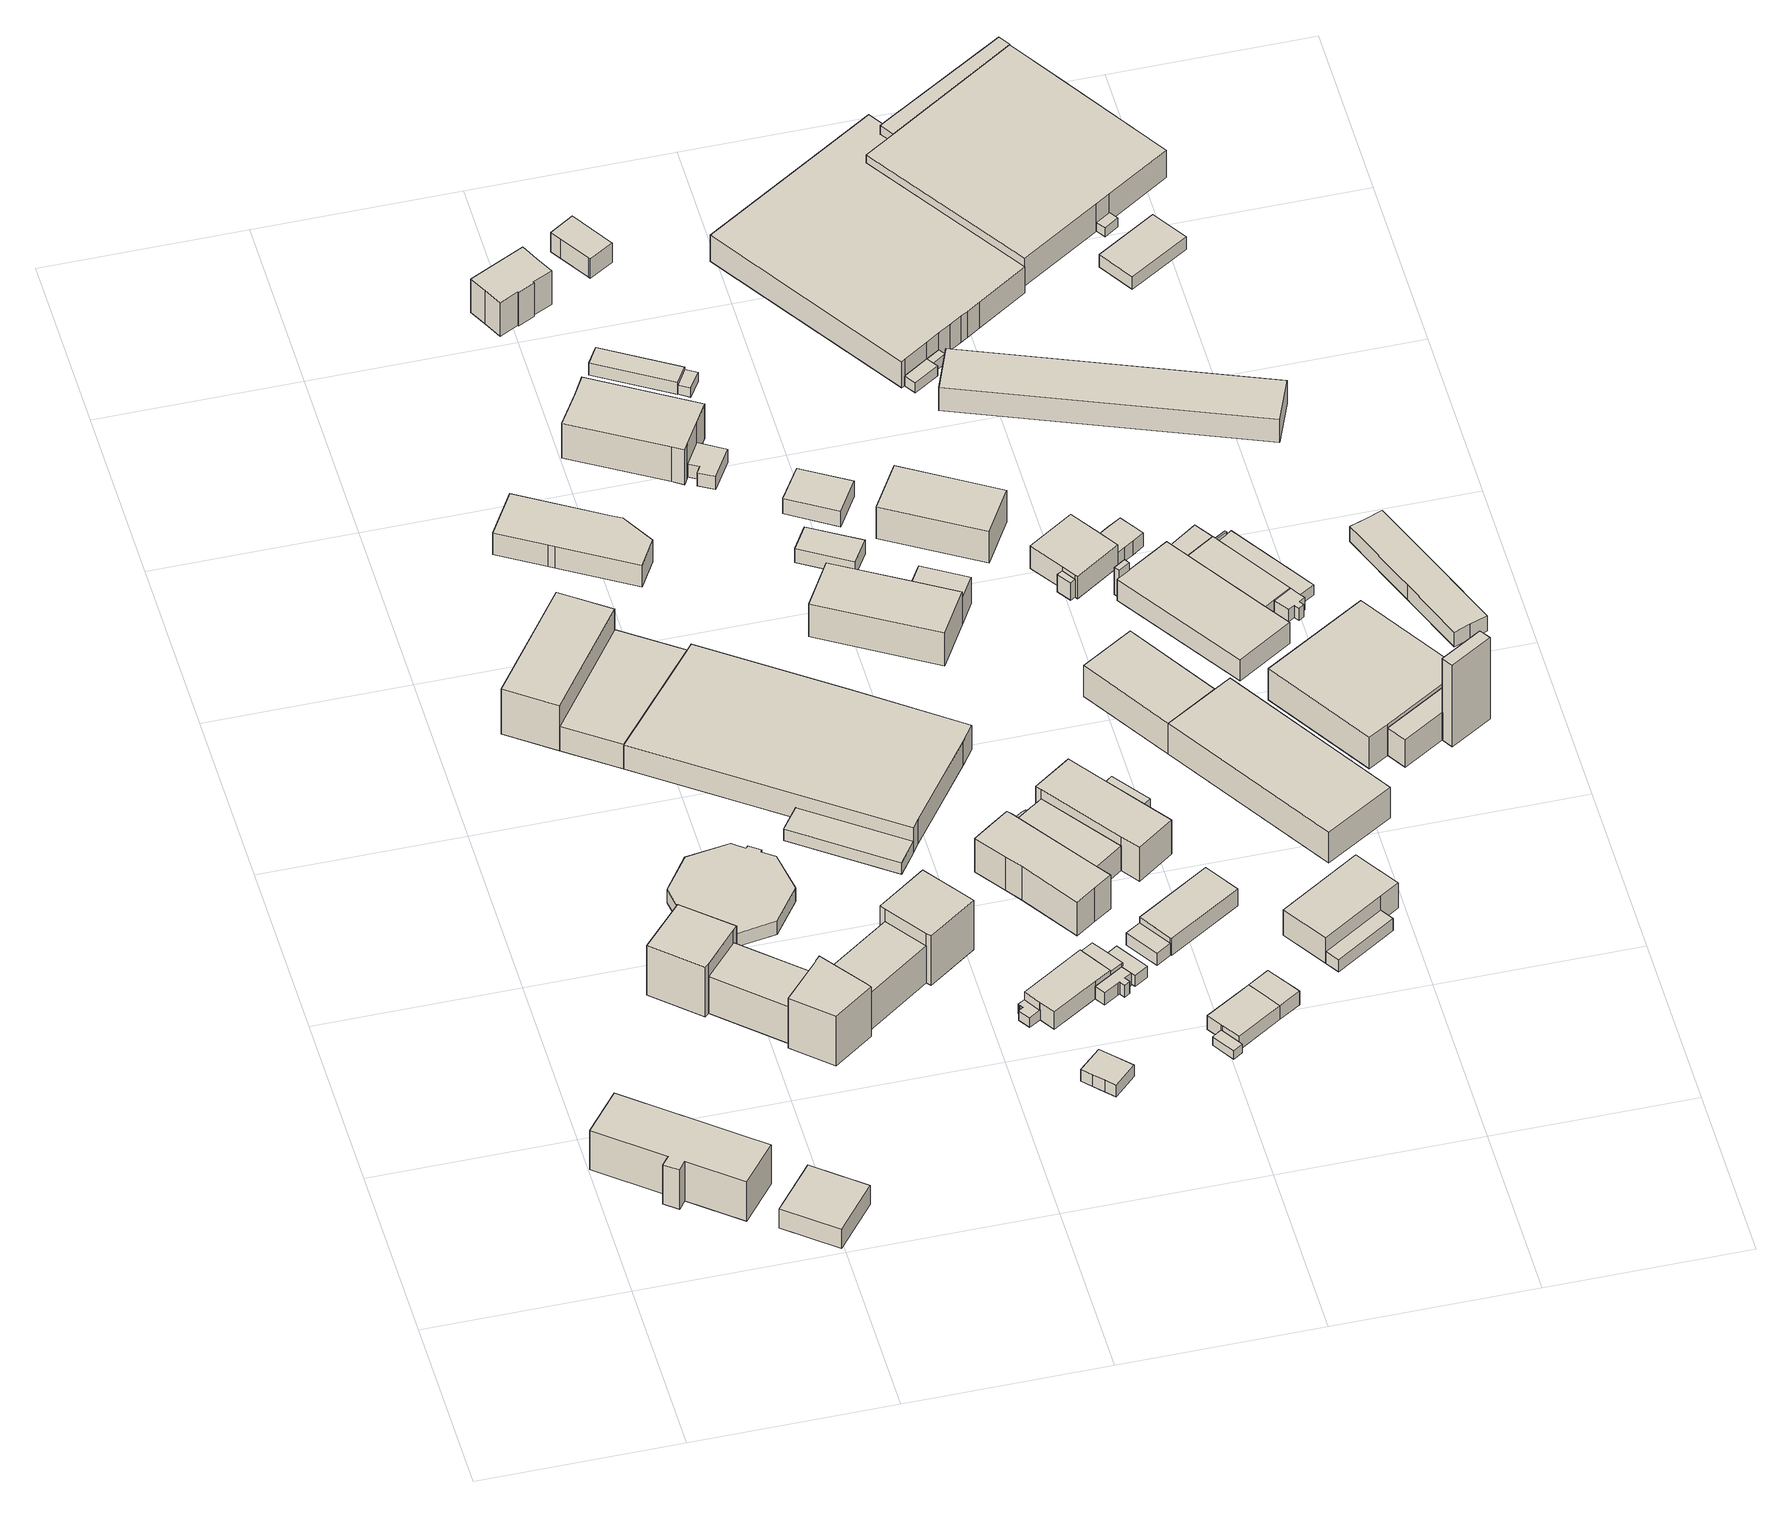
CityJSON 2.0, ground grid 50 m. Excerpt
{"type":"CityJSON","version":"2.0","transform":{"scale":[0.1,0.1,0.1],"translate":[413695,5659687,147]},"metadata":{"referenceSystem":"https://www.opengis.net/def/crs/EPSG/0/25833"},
"CityObjects":{
"building1":{"type":"Building","attributes":{"Dachtyp_tdc":"tdcPolyFlatRoof","Gemeindeschluessel":14612000,"Dachneigung":0,"QualitaetDacherkennung":70,"Geometrietyp2DReferenz":"3000","measuredHeight":12.61,"function":"31001_2000","roofType":"1000"},"geometry":[{"type":"Solid","lod":"1","boundaries":[[[[0,1,2,3,4,5,6,7,8]],[[9,10,11,12,13,14,15,16,17]],[[8,10,9,0]],[[7,11,10,8]],[[6,12,11,7]],[[5,13,12,6]],[[4,14,13,5]],[[3,15,14,4]],[[2,16,15,3]],[[1,17,16,2]],[[0,9,17,1]]]]}]},
"building2":{"type":"Building","attributes":{"Dachtyp_tdc":"tdcGableRoof","Gemeindeschluessel":14612000,"Dachneigung":10.01,"QualitaetDacherkennung":86,"Geometrietyp2DReferenz":"3000","measuredHeight":6.74,"function":"31001_2000","roofType":"3100"},"geometry":[{"type":"Solid","lod":"1","boundaries":[[[[18,19,20,21]],[[22,23,24,25]],[[21,23,22,18]],[[20,24,23,21]],[[19,25,24,20]],[[18,22,25,19]]]]}]},
"building3":{"type":"Building","attributes":{"Dachtyp_tdc":"tdcPolyFlatRoof","Gemeindeschluessel":14612000,"Dachneigung":0,"QualitaetDacherkennung":71,"Geometrietyp2DReferenz":"3000","measuredHeight":4.31,"function":"31001_9998","roofType":"1000"},"geometry":[{"type":"Solid","lod":"1","boundaries":[[[[26,27,28,29,30,31,32,33,34,35,36,37]],[[38,39,40,41,42,43,44,45,46,47,48,49]],[[37,39,38,26]],[[36,40,39,37]],[[35,41,40,36]],[[34,42,41,35]],[[33,43,42,34]],[[32,44,43,33]],[[31,45,44,32]],[[30,46,45,31]],[[29,47,46,30]],[[28,48,47,29]],[[27,49,48,28]],[[26,38,49,27]]]]}]},
"building4":{"type":"Building","attributes":{"name":"njumii Bildungszentrum des Handwerk","Dachtyp_tdc":"tdcHipRoof","Gemeindeschluessel":14612000,"Dachneigung":28.1,"QualitaetDacherkennung":53,"Geometrietyp2DReferenz":"3000","measuredHeight":16.31,"function":"31001_3021","roofType":"3200"},"geometry":[{"type":"Solid","lod":"1","boundaries":[[[[50,51,52,53]],[[54,55,56,57]],[[53,55,54,50]],[[52,56,55,53]],[[51,57,56,52]],[[50,54,57,51]]]]}]},
"building5":{"type":"Building","attributes":{"Gemeindeschluessel":14612000,"Geometrietyp2DReferenz":"3000","function":"31001_9998","roofType":"9999"},"children":["building5-1","building5-2","building5-3","building5-4","building5-5"]},
"building5-1":{"type":"BuildingPart","attributes":{"Dachtyp_tdc":"tdcTentRoof","Dachneigung":23.01,"QualitaetDacherkennung":78,"Geometrietyp2DReferenz":"3000","measuredHeight":17.53,"roofType":"3500"},"parents":["building5"],"geometry":[{"type":"Solid","lod":"1","boundaries":[[[[58,59,60,61,62,63]],[[64,65,66,67,68,69]],[[63,65,64,58]],[[62,66,65,63]],[[61,67,66,62]],[[60,68,67,61]],[[59,69,68,60]],[[58,64,69,59]]]]}]},
"building5-2":{"type":"BuildingPart","attributes":{"Dachtyp_tdc":"tdcTentRoof","Dachneigung":22.94,"QualitaetDacherkennung":79,"Geometrietyp2DReferenz":"3000","measuredHeight":17.54,"roofType":"3500"},"parents":["building5"],"geometry":[{"type":"Solid","lod":"1","boundaries":[[[[70,71,72,73,74,75]],[[76,77,78,79,80,81]],[[75,77,76,70]],[[74,78,77,75]],[[73,79,78,74]],[[72,80,79,73]],[[71,81,80,72]],[[70,76,81,71]]]]}]},
"building5-3":{"type":"BuildingPart","attributes":{"Dachtyp_tdc":"tdcPolyFlatRoof","Dachneigung":0,"QualitaetDacherkennung":72,"Geometrietyp2DReferenz":"3000","measuredHeight":11.89,"roofType":"1000"},"parents":["building5"],"geometry":[{"type":"Solid","lod":"1","boundaries":[[[[82,83,84,85,86]],[[78,87,88,89,79]],[[86,87,78,82]],[[85,88,87,86]],[[84,89,88,85]],[[83,79,89,84]],[[82,78,79,83]]]]}]},
"building5-4":{"type":"BuildingPart","attributes":{"Dachtyp_tdc":"tdcFreeFormRoof","Dachneigung":22.66,"QualitaetDacherkennung":72,"Geometrietyp2DReferenz":"3000","measuredHeight":17.31,"roofType":"5000"},"parents":["building5"],"geometry":[{"type":"Solid","lod":"1","boundaries":[[[[90,91,92,93,94,95,96,97,98]],[[88,87,99,100,101,102,103,104,89]],[[98,87,88,90]],[[97,99,87,98]],[[96,100,99,97]],[[95,101,100,96]],[[94,102,101,95]],[[93,103,102,94]],[[92,104,103,93]],[[91,89,104,92]],[[90,88,89,91]]]]}]},
"building5-5":{"type":"BuildingPart","attributes":{"Dachtyp_tdc":"tdcPolyFlatRoof","Dachneigung":0,"QualitaetDacherkennung":65,"Geometrietyp2DReferenz":"3000","measuredHeight":11.88,"roofType":"1000"},"parents":["building5"],"geometry":[{"type":"Solid","lod":"1","boundaries":[[[[105,106,107,108]],[[100,68,67,101]],[[107,68,100,108]],[[106,67,68,107]],[[105,101,67,106]],[[108,100,101,105]]]]}]},
"building6":{"type":"Building","attributes":{"Dachtyp_tdc":"tdcFreeFormRoof","Gemeindeschluessel":14612000,"Dachneigung":21.23,"QualitaetDacherkennung":90,"Geometrietyp2DReferenz":"3000","measuredHeight":8.25,"function":"31001_2000","roofType":"5000"},"geometry":[{"type":"Solid","lod":"1","boundaries":[[[[109,110,111,112,113,114,115,116]],[[117,118,119,120,121,122,123,124]],[[116,118,117,109]],[[115,119,118,116]],[[114,120,119,115]],[[113,121,120,114]],[[112,122,121,113]],[[111,123,122,112]],[[110,124,123,111]],[[109,117,124,110]]]]}]},
"building7":{"type":"Building","attributes":{"name":"njumii Bildungszentrum des Handwerk","Gemeindeschluessel":14612000,"Geometrietyp2DReferenz":"3000","function":"31001_3021","roofType":"9999"},"children":["building7-1","building7-2"]},
"building7-1":{"type":"BuildingPart","attributes":{"Dachtyp_tdc":"tdcPolyFlatRoof","Dachneigung":0,"QualitaetDacherkennung":33,"Geometrietyp2DReferenz":"3000","measuredHeight":7.77,"roofType":"1000"},"parents":["building7"],"geometry":[{"type":"Solid","lod":"1","boundaries":[[[[125,126,127,128]],[[129,57,56,130]],[[128,57,129,125]],[[127,56,57,128]],[[126,130,56,127]],[[125,129,130,126]]]]}]},
"building7-2":{"type":"BuildingPart","attributes":{"Dachtyp_tdc":"tdcPolyFlatRoof","Dachneigung":0,"QualitaetDacherkennung":28,"Geometrietyp2DReferenz":"3000","measuredHeight":7.71,"roofType":"1000"},"parents":["building7"],"geometry":[{"type":"Solid","lod":"1","boundaries":[[[[131,132,133,134,135,136,137,138]],[[129,130,139,140,141,142,143,144]],[[138,130,129,131]],[[137,139,130,138]],[[136,140,139,137]],[[135,141,140,136]],[[134,142,141,135]],[[133,143,142,134]],[[132,144,143,133]],[[131,129,144,132]]]]}]},
"building8":{"type":"Building","attributes":{"name":"njumii Bildungszentrum des Handwerk","Dachtyp_tdc":"tdcPolyFlatRoof","Gemeindeschluessel":14612000,"Dachneigung":0,"QualitaetDacherkennung":77,"Geometrietyp2DReferenz":"3000","measuredHeight":3.69,"function":"31001_3021","roofType":"1000"},"geometry":[{"type":"Solid","lod":"1","boundaries":[[[[145,146,147,148]],[[149,150,151,152]],[[148,150,149,145]],[[147,151,150,148]],[[146,152,151,147]],[[145,149,152,146]]]]}]},
"building9":{"type":"Building","attributes":{"Dachtyp_tdc":"tdcPolyFlatRoof","Gemeindeschluessel":14612000,"Dachneigung":0,"QualitaetDacherkennung":77,"Geometrietyp2DReferenz":"3000","measuredHeight":3.69,"function":"31001_2000","roofType":"1000"},"geometry":[{"type":"Solid","lod":"1","boundaries":[[[[153,154,155,156,157,158]],[[159,160,161,162,163,164]],[[158,160,159,153]],[[157,161,160,158]],[[156,162,161,157]],[[155,163,162,156]],[[154,164,163,155]],[[153,159,164,154]]]]}]},
"building10":{"type":"Building","attributes":{"Gemeindeschluessel":14612000,"Geometrietyp2DReferenz":"3000","function":"31001_9998","roofType":"9999"},"children":["building10-1","building10-2","building10-3"]},
"building10-1":{"type":"BuildingPart","attributes":{"Dachtyp_tdc":"tdcGableRoof","Dachneigung":12.28,"QualitaetDacherkennung":59,"Geometrietyp2DReferenz":"3000","measuredHeight":4.39,"roofType":"3100"},"parents":["building10"],"geometry":[{"type":"Solid","lod":"1","boundaries":[[[[165,166,167,168,169,170,171,172,173,174]],[[175,176,177,178,179,180,181,182,183,184]],[[173,176,175,174]],[[172,177,176,173]],[[171,178,177,172]],[[170,179,178,171]],[[169,180,179,170]],[[168,181,180,169]],[[167,182,181,168]],[[166,183,182,167]],[[165,184,183,166]],[[174,175,184,165]]]]}]},
"building10-2":{"type":"BuildingPart","attributes":{"Dachtyp_tdc":"tdcGableRoof","Dachneigung":20.06,"QualitaetDacherkennung":81,"Geometrietyp2DReferenz":"3000","measuredHeight":6.46,"roofType":"3100"},"parents":["building10"],"geometry":[{"type":"Solid","lod":"1","boundaries":[[[[185,186,187,188,189,190,191,192]],[[193,194,195,196,197,198,176,175]],[[192,193,175,185]],[[191,194,193,192]],[[190,195,194,191]],[[189,196,195,190]],[[188,197,196,189]],[[187,198,197,188]],[[186,176,198,187]],[[185,175,176,186]]]]}]},
"building10-3":{"type":"BuildingPart","attributes":{"Dachtyp_tdc":"tdcPolyFlatRoof","Dachneigung":4.46,"QualitaetDacherkennung":46,"Geometrietyp2DReferenz":"3000","measuredHeight":3.25,"roofType":"2100"},"parents":["building10"],"geometry":[{"type":"Solid","lod":"1","boundaries":[[[[199,200,201,202,203,204,205,206,207,208,209]],[[210,211,212,213,214,215,216,217,218,196,194]],[[209,211,210,199]],[[208,212,211,209]],[[207,213,212,208]],[[206,214,213,207]],[[205,215,214,206]],[[204,216,215,205]],[[203,217,216,204]],[[202,218,217,203]],[[201,196,218,202]],[[200,194,196,201]],[[199,210,194,200]]]]}]},
"building11":{"type":"Building","attributes":{"Dachtyp_tdc":"tdcGableRoof","Gemeindeschluessel":14612000,"Dachneigung":32.57,"QualitaetDacherkennung":72,"Geometrietyp2DReferenz":"3000","measuredHeight":12.5,"function":"31001_9998","roofType":"3100"},"geometry":[{"type":"Solid","lod":"1","boundaries":[[[[219,220,221,222,223,224,225,226,227,228]],[[229,230,231,232,233,234,235,236,237,238]],[[228,230,229,219]],[[227,231,230,228]],[[226,232,231,227]],[[225,233,232,226]],[[224,234,233,225]],[[223,235,234,224]],[[222,236,235,223]],[[221,237,236,222]],[[220,238,237,221]],[[219,229,238,220]]]]}]},
"building12":{"type":"Building","attributes":{"Dachtyp_tdc":"tdcPolyFlatRoof","Gemeindeschluessel":14612000,"Dachneigung":6.71,"QualitaetDacherkennung":59,"Geometrietyp2DReferenz":"3000","measuredHeight":12.02,"function":"31001_2000","roofType":"2100"},"geometry":[{"type":"Solid","lod":"1","boundaries":[[[[239,240,241,242,243,244,245,246]],[[247,248,249,250,251,252,253,254]],[[246,248,247,239]],[[245,249,248,246]],[[244,250,249,245]],[[243,251,250,244]],[[242,252,251,243]],[[241,253,252,242]],[[240,254,253,241]],[[239,247,254,240]]]]}]},
"building13":{"type":"Building","attributes":{"Dachtyp_tdc":"tdcFreeFormRoof","Gemeindeschluessel":14612000,"Dachneigung":56.46,"QualitaetDacherkennung":8,"Geometrietyp2DReferenz":"3000","measuredHeight":6.13,"function":"31001_9998","roofType":"5000"},"geometry":[{"type":"Solid","lod":"1","boundaries":[[[[255,256,257,258,259,260]],[[261,262,263,264,265,266]],[[260,262,261,255]],[[259,263,262,260]],[[258,264,263,259]],[[257,265,264,258]],[[256,266,265,257]],[[255,261,266,256]]]]}]},
"building14":{"type":"Building","attributes":{"Dachtyp_tdc":"tdcPolyFlatRoof","Gemeindeschluessel":14612000,"Dachneigung":4.44,"QualitaetDacherkennung":69,"Geometrietyp2DReferenz":"3000","measuredHeight":4.45,"function":"31001_2000","roofType":"2100"},"geometry":[{"type":"Solid","lod":"1","boundaries":[[[[267,268,269,270,271,272]],[[273,274,275,276,277,278]],[[272,274,273,267]],[[271,275,274,272]],[[270,276,275,271]],[[269,277,276,270]],[[268,278,277,269]],[[267,273,278,268]]]]}]},
"building15":{"type":"Building","attributes":{"Dachtyp_tdc":"tdcFreeFormRoof","Gemeindeschluessel":14612000,"Dachneigung":50.51,"QualitaetDacherkennung":15,"Geometrietyp2DReferenz":"3000","measuredHeight":4.8,"function":"31001_9998","roofType":"5000"},"geometry":[{"type":"Solid","lod":"1","boundaries":[[[[279,280,281,282,283,284,285]],[[286,287,288,289,290,291,292]],[[285,287,286,279]],[[284,288,287,285]],[[283,289,288,284]],[[282,290,289,283]],[[281,291,290,282]],[[280,292,291,281]],[[279,286,292,280]]]]}]},
"building16":{"type":"Building","attributes":{"Dachtyp_tdc":"tdcGableRoof","Gemeindeschluessel":14612000,"Dachneigung":14.86,"QualitaetDacherkennung":78,"Geometrietyp2DReferenz":"3000","measuredHeight":4.17,"function":"31001_2000","roofType":"3100"},"geometry":[{"type":"Solid","lod":"1","boundaries":[[[[293,294,295,296]],[[297,298,299,300]],[[296,298,297,293]],[[295,299,298,296]],[[294,300,299,295]],[[293,297,300,294]]]]}]},
"building17":{"type":"Building","attributes":{"Dachtyp_tdc":"tdcPolyFlatRoof","Gemeindeschluessel":14612000,"Dachneigung":13.98,"QualitaetDacherkennung":67,"Geometrietyp2DReferenz":"3000","measuredHeight":3,"function":"31001_9998","roofType":"2100"},"geometry":[{"type":"Solid","lod":"1","boundaries":[[[[301,302,303,304,305]],[[306,307,308,309,310]],[[305,307,306,301]],[[304,308,307,305]],[[303,309,308,304]],[[302,310,309,303]],[[301,306,310,302]]]]}]},
"building18":{"type":"Building","attributes":{"name":"Akademie Deutsches Bäckerhandwerk Sachsen","Gemeindeschluessel":14612000,"Geometrietyp2DReferenz":"3000","function":"31001_3021","roofType":"9999"},"children":["building18-1","building18-2","building18-3","building18-4","building18-5"]},
"building18-1":{"type":"BuildingPart","attributes":{"Dachtyp_tdc":"tdcGableRoof","Dachneigung":16.55,"QualitaetDacherkennung":21,"Geometrietyp2DReferenz":"3000","measuredHeight":9.88,"roofType":"3100"},"parents":["building18"],"geometry":[{"type":"Solid","lod":"1","boundaries":[[[[311,312,313,314,315,316]],[[317,318,319,320,321,322]],[[316,318,317,311]],[[315,319,318,316]],[[314,320,319,315]],[[313,321,320,314]],[[312,322,321,313]],[[311,317,322,312]]]]}]},
"building18-2":{"type":"BuildingPart","attributes":{"Dachtyp_tdc":"tdcGableRoof","Dachneigung":20.11,"QualitaetDacherkennung":86,"Geometrietyp2DReferenz":"3000","measuredHeight":11.91,"roofType":"3100"},"parents":["building18"],"geometry":[{"type":"Solid","lod":"1","boundaries":[[[[323,324,325,326,327,328,329,330,331,332]],[[317,333,334,335,336,337,338,339,340,318]],[[332,317,318,323]],[[331,333,317,332]],[[330,334,333,331]],[[329,335,334,330]],[[328,336,335,329]],[[327,337,336,328]],[[326,338,337,327]],[[325,339,338,326]],[[324,340,339,325]],[[323,318,340,324]]]]}]},
"building18-3":{"type":"BuildingPart","attributes":{"Dachtyp_tdc":"tdcGableRoof","Dachneigung":19.9,"QualitaetDacherkennung":88,"Geometrietyp2DReferenz":"3000","measuredHeight":11.94,"roofType":"3100"},"parents":["building18"],"geometry":[{"type":"Solid","lod":"1","boundaries":[[[[341,342,343,344,345,346,347,348,349]],[[350,351,352,322,321,353,354,355,356]],[[348,351,350,349]],[[347,352,351,348]],[[346,322,352,347]],[[345,321,322,346]],[[344,353,321,345]],[[343,354,353,344]],[[342,355,354,343]],[[341,356,355,342]],[[349,350,356,341]]]]}]},
"building18-4":{"type":"BuildingPart","attributes":{"Dachtyp_tdc":"tdcPolyFlatRoof","Dachneigung":10.43,"QualitaetDacherkennung":43,"Geometrietyp2DReferenz":"3000","measuredHeight":5.79,"roofType":"2100"},"parents":["building18"],"geometry":[{"type":"MultiSurface","lod":"1","boundaries":[[[357,358,359,360,361,362,363,364,365,366]],[[367,368,369,370,371,372,373,374,319,375]],[[366,368,367,357]],[[365,369,368,366]],[[364,370,369,365]],[[363,371,370,364]],[[362,372,371,363]],[[361,373,372,362]],[[360,374,373,361]],[[359,319,374,360]],[[319,359,358,375]]]}]},
"building18-5":{"type":"BuildingPart","attributes":{"Dachtyp_tdc":"tdcCutGableRoof","Dachneigung":0.279,"QualitaetDacherkennung":45,"Geometrietyp2DReferenz":"3000","measuredHeight":7.03,"roofType":"9999"},"parents":["building18"],"geometry":[{"type":"Solid","lod":"1","boundaries":[[[[376,377,378,379]],[[356,380,381,350]],[[379,380,356,376]],[[378,381,380,379]],[[377,350,381,378]],[[376,356,350,377]]]]}]},
"building19":{"type":"Building","attributes":{"Dachtyp_tdc":"tdcPolyFlatRoof","Gemeindeschluessel":14612000,"Dachneigung":7.21,"QualitaetDacherkennung":60,"Geometrietyp2DReferenz":"3000","measuredHeight":4.2,"function":"31001_9998","roofType":"2100"},"geometry":[{"type":"Solid","lod":"1","boundaries":[[[[382,383,384,385]],[[386,387,388,389]],[[385,387,386,382]],[[384,388,387,385]],[[383,389,388,384]],[[382,386,389,383]]]]}]},
"building20":{"type":"Building","attributes":{"Dachtyp_tdc":"tdcPolyFlatRoof","Gemeindeschluessel":14612000,"Dachneigung":0,"QualitaetDacherkennung":74,"Geometrietyp2DReferenz":"3000","measuredHeight":3,"function":"31001_2000","roofType":"1000"},"geometry":[{"type":"Solid","lod":"1","boundaries":[[[[390,391,392,393]],[[394,395,396,397]],[[393,395,394,390]],[[392,396,395,393]],[[391,397,396,392]],[[390,394,397,391]]]]}]},
"building21":{"type":"Building","attributes":{"Dachtyp_tdc":"tdcPolyFlatRoof","Gemeindeschluessel":14612000,"Dachneigung":0,"QualitaetDacherkennung":58,"Geometrietyp2DReferenz":"3000","measuredHeight":4.55,"function":"31001_2000","roofType":"1000"},"geometry":[{"type":"Solid","lod":"1","boundaries":[[[[398,399,400,401]],[[402,403,404,405]],[[401,403,402,398]],[[400,404,403,401]],[[399,405,404,400]],[[398,402,405,399]]]]}]},
"building22":{"type":"Building","attributes":{"Dachtyp_tdc":"tdcPolyFlatRoof","Gemeindeschluessel":14612000,"Dachneigung":4.33,"QualitaetDacherkennung":83,"Geometrietyp2DReferenz":"3000","measuredHeight":6.49,"function":"31001_2000","roofType":"2100"},"geometry":[{"type":"Solid","lod":"1","boundaries":[[[[406,407,408,409,410,411,412,413]],[[414,415,416,417,418,419,420,421]],[[413,415,414,406]],[[412,416,415,413]],[[411,417,416,412]],[[410,418,417,411]],[[409,419,418,410]],[[408,420,419,409]],[[407,421,420,408]],[[406,414,421,407]]]]}]},
"building23":{"type":"Building","attributes":{"Gemeindeschluessel":14612000,"Geometrietyp2DReferenz":"3000","function":"31001_2000","roofType":"9999"},"children":["building23-1","building23-2"]},
"building23-1":{"type":"BuildingPart","attributes":{"Dachtyp_tdc":"tdcPolyFlatRoof","Dachneigung":3.31,"QualitaetDacherkennung":90,"Geometrietyp2DReferenz":"3000","measuredHeight":11.07,"roofType":"2100"},"parents":["building23"],"geometry":[{"type":"Solid","lod":"1","boundaries":[[[[422,423,424,425,426]],[[427,428,429,430,431]],[[426,428,427,422]],[[425,429,428,426]],[[424,430,429,425]],[[423,431,430,424]],[[422,427,431,423]]]]}]},
"building23-2":{"type":"BuildingPart","attributes":{"Dachtyp_tdc":"tdcPolyFlatRoof","Dachneigung":3.82,"QualitaetDacherkennung":57,"Geometrietyp2DReferenz":"3000","measuredHeight":8.74,"roofType":"2100"},"parents":["building23"],"geometry":[{"type":"Solid","lod":"1","boundaries":[[[[432,433,434,435]],[[436,430,429,437]],[[435,430,436,432]],[[434,429,430,435]],[[433,437,429,434]],[[432,436,437,433]]]]}]},
"building24":{"type":"Building","attributes":{"Dachtyp_tdc":"tdcGableRoof","Gemeindeschluessel":14612000,"Dachneigung":28.96,"QualitaetDacherkennung":80,"Geometrietyp2DReferenz":"3000","measuredHeight":5.77,"function":"31001_9998","roofType":"3100"},"geometry":[{"type":"Solid","lod":"1","boundaries":[[[[438,439,440,441,442,443,444,445]],[[446,307,447,448,449,450,451,308]],[[445,307,446,438]],[[444,447,307,445]],[[443,448,447,444]],[[442,449,448,443]],[[441,450,449,442]],[[440,451,450,441]],[[439,308,451,440]],[[438,446,308,439]]]]}]},
"building25":{"type":"Building","attributes":{"Dachtyp_tdc":"tdcGableRoof","Gemeindeschluessel":14612000,"Dachneigung":11.08,"QualitaetDacherkennung":81,"Geometrietyp2DReferenz":"3000","measuredHeight":5.49,"function":"31001_2000","roofType":"3100"},"geometry":[{"type":"Solid","lod":"1","boundaries":[[[[452,453,454,455]],[[456,457,458,459]],[[455,457,456,452]],[[454,458,457,455]],[[453,459,458,454]],[[452,456,459,453]]]]}]},
"building26":{"type":"Building","attributes":{"Dachtyp_tdc":"tdcFreeFormRoof","Gemeindeschluessel":14612000,"Dachneigung":36.94,"QualitaetDacherkennung":89,"Geometrietyp2DReferenz":"3000","measuredHeight":7.37,"function":"31001_9998","roofType":"5000"},"geometry":[{"type":"Solid","lod":"1","boundaries":[[[[460,461,462,463,464]],[[465,466,467,468,469]],[[464,466,465,460]],[[463,467,466,464]],[[462,468,467,463]],[[461,469,468,462]],[[460,465,469,461]]]]}]},
"building27":{"type":"Building","attributes":{"Dachtyp_tdc":"tdcGableRoof","Gemeindeschluessel":14612000,"Dachneigung":28.77,"QualitaetDacherkennung":84,"Geometrietyp2DReferenz":"3000","measuredHeight":5.84,"function":"31001_9998","roofType":"3100"},"geometry":[{"type":"Solid","lod":"1","boundaries":[[[[442,440,470,471]],[[449,472,473,451]],[[471,472,449,442]],[[470,473,472,471]],[[440,451,473,470]],[[442,449,451,440]]]]}]},
"building28":{"type":"Building","attributes":{"Dachtyp_tdc":"tdcGableRoof","Gemeindeschluessel":14612000,"Dachneigung":19.67,"QualitaetDacherkennung":90,"Geometrietyp2DReferenz":"3000","measuredHeight":11.4,"function":"31001_2000","roofType":"3100"},"geometry":[{"type":"Solid","lod":"1","boundaries":[[[[474,475,476,477]],[[478,479,480,481]],[[477,479,478,474]],[[476,480,479,477]],[[475,481,480,476]],[[474,478,481,475]]]]}]},
"building29":{"type":"Building","attributes":{"Gemeindeschluessel":14612000,"Geometrietyp2DReferenz":"3000","function":"31001_2000","roofType":"9999"},"children":["building29-1","building29-2"]},
"building29-1":{"type":"BuildingPart","attributes":{"Dachtyp_tdc":"tdcGableRoof","Dachneigung":12.06,"QualitaetDacherkennung":78,"Geometrietyp2DReferenz":"3000","measuredHeight":8.8,"roofType":"3100"},"parents":["building29"],"geometry":[{"type":"Solid","lod":"1","boundaries":[[[[482,483,484,485,486]],[[487,488,489,490,491]],[[486,488,487,482]],[[485,489,488,486]],[[484,490,489,485]],[[483,491,490,484]],[[482,487,491,483]]]]}]},
"building29-2":{"type":"BuildingPart","attributes":{"Dachtyp_tdc":"tdcPolyFlatRoof","Dachneigung":12.08,"QualitaetDacherkennung":66,"Geometrietyp2DReferenz":"3000","measuredHeight":4.27,"roofType":"2100"},"parents":["building29"],"geometry":[{"type":"Solid","lod":"1","boundaries":[[[[492,493,494,495]],[[496,488,487,497]],[[495,488,496,492]],[[494,487,488,495]],[[493,497,487,494]],[[492,496,497,493]]]]}]},
"building30":{"type":"Building","attributes":{"Dachtyp_tdc":"tdcFreeFormRoof","Gemeindeschluessel":14612000,"Dachneigung":16.99,"QualitaetDacherkennung":19,"Geometrietyp2DReferenz":"3000","measuredHeight":5.71,"function":"31001_2000","roofType":"5000"},"geometry":[{"type":"Solid","lod":"1","boundaries":[[[[498,499,500,501]],[[502,503,504,505]],[[501,503,502,498]],[[500,504,503,501]],[[499,505,504,500]],[[498,502,505,499]]]]}]},
"building31":{"type":"Building","attributes":{"Dachtyp_tdc":"tdcFreeFormRoof","Gemeindeschluessel":14612000,"Dachneigung":25.31,"QualitaetDacherkennung":89,"Geometrietyp2DReferenz":"3000","measuredHeight":8.8,"function":"31001_2000","roofType":"5000"},"geometry":[{"type":"Solid","lod":"1","boundaries":[[[[506,507,508,509,510,511,512]],[[513,514,515,516,517,518,519]],[[512,514,513,506]],[[511,515,514,512]],[[510,516,515,511]],[[509,517,516,510]],[[508,518,517,509]],[[507,519,518,508]],[[506,513,519,507]]]]}]},
"building32":{"type":"Building","attributes":{"Dachtyp_tdc":"tdcPolyFlatRoof","Gemeindeschluessel":14612000,"Dachneigung":8.41,"QualitaetDacherkennung":62,"Geometrietyp2DReferenz":"3000","measuredHeight":3.42,"function":"31001_2000","roofType":"2100"},"geometry":[{"type":"Solid","lod":"1","boundaries":[[[[520,521,522,523,524]],[[525,526,527,528,529]],[[524,526,525,520]],[[523,527,526,524]],[[522,528,527,523]],[[521,529,528,522]],[[520,525,529,521]]]]}]},
"building33":{"type":"Building","attributes":{"Gemeindeschluessel":14612000,"Geometrietyp2DReferenz":"3000","function":"31001_2000","roofType":"9999"},"children":["building33-1","building33-2"]},
"building33-1":{"type":"BuildingPart","attributes":{"Dachtyp_tdc":"tdcGableRoof","Dachneigung":10.46,"QualitaetDacherkennung":80,"Geometrietyp2DReferenz":"3000","measuredHeight":10.78,"roofType":"3100"},"parents":["building33"],"geometry":[{"type":"Solid","lod":"1","boundaries":[[[[530,531,532,533]],[[534,535,536,537]],[[533,535,534,530]],[[532,536,535,533]],[[531,537,536,532]],[[530,534,537,531]]]]}]},
"building33-2":{"type":"BuildingPart","attributes":{"Dachtyp_tdc":"tdcGableRoof","Dachneigung":10,"QualitaetDacherkennung":75,"Geometrietyp2DReferenz":"3000","measuredHeight":10.82,"roofType":"3100"},"parents":["building33"],"geometry":[{"type":"Solid","lod":"1","boundaries":[[[[538,539,540,541]],[[542,543,537,544]],[[541,543,542,538]],[[540,537,543,541]],[[539,544,537,540]],[[538,542,544,539]]]]}]},
"building34":{"type":"Building","attributes":{"Dachtyp_tdc":"tdcPolyFlatRoof","Gemeindeschluessel":14612000,"Dachneigung":13.82,"QualitaetDacherkennung":36,"Geometrietyp2DReferenz":"3000","measuredHeight":9.04,"function":"31001_2000","roofType":"2100"},"geometry":[{"type":"Solid","lod":"1","boundaries":[[[[545,546,547,548]],[[549,550,551,552]],[[548,550,549,545]],[[547,551,550,548]],[[546,552,551,547]],[[545,549,552,546]]]]}]},
"building35":{"type":"Building","attributes":{"Dachtyp_tdc":"tdcPolyFlatRoof","Gemeindeschluessel":14612000,"Dachneigung":12.2,"QualitaetDacherkennung":61,"Geometrietyp2DReferenz":"3000","measuredHeight":3.18,"function":"31001_2000","roofType":"2100"},"geometry":[{"type":"Solid","lod":"1","boundaries":[[[[553,554,555,556]],[[557,558,559,560]],[[556,558,557,553]],[[555,559,558,556]],[[554,560,559,555]],[[553,557,560,554]]]]}]},
"building36":{"type":"Building","attributes":{"Dachtyp_tdc":"tdcFreeFormRoof","Gemeindeschluessel":14612000,"Dachneigung":10,"QualitaetDacherkennung":24,"Geometrietyp2DReferenz":"3000","measuredHeight":11.4,"function":"31001_2000","roofType":"5000"},"geometry":[{"type":"Solid","lod":"1","boundaries":[[[[561,562,563,564,565,566,567,568,569,570,571,572,573,574,575]],[[576,577,578,579,580,581,582,583,584,585,586,587,588,559,558]],[[575,577,576,561]],[[574,578,577,575]],[[573,579,578,574]],[[572,580,579,573]],[[571,581,580,572]],[[570,582,581,571]],[[569,583,582,570]],[[568,584,583,569]],[[567,585,584,568]],[[566,586,585,567]],[[565,587,586,566]],[[564,588,587,565]],[[563,559,588,564]],[[562,558,559,563]],[[561,576,558,562]]]]}]},
"building37":{"type":"Building","attributes":{"Dachtyp_tdc":"tdcPolyFlatRoof","Gemeindeschluessel":14612000,"Dachneigung":12.54,"QualitaetDacherkennung":54,"Geometrietyp2DReferenz":"3000","measuredHeight":5.36,"function":"31001_2000","roofType":"2100"},"geometry":[{"type":"Solid","lod":"1","boundaries":[[[[589,590,591,592,593,594,595]],[[596,597,598,599,600,601,602]],[[595,597,596,589]],[[594,598,597,595]],[[593,599,598,594]],[[592,600,599,593]],[[591,601,600,592]],[[590,602,601,591]],[[589,596,602,590]]]]}]},
"building38":{"type":"Building","attributes":{"Dachtyp_tdc":"tdcFreeFormRoof","Gemeindeschluessel":14612000,"Dachneigung":22.69,"QualitaetDacherkennung":91,"Geometrietyp2DReferenz":"3000","measuredHeight":8.58,"function":"31001_2000","roofType":"5000"},"geometry":[{"type":"Solid","lod":"1","boundaries":[[[[603,604,605,606,607,608,609,610]],[[611,612,613,614,615,616,617,618]],[[610,612,611,603]],[[609,613,612,610]],[[608,614,613,609]],[[607,615,614,608]],[[606,616,615,607]],[[605,617,616,606]],[[604,618,617,605]],[[603,611,618,604]]]]}]},
"building39":{"type":"Building","attributes":{"Dachtyp_tdc":"tdcPolyFlatRoof","Gemeindeschluessel":14612000,"Dachneigung":0,"QualitaetDacherkennung":70,"Geometrietyp2DReferenz":"3000","measuredHeight":3.95,"function":"31001_2000","roofType":"1000"},"geometry":[{"type":"Solid","lod":"1","boundaries":[[[[619,620,621,622]],[[623,624,625,626]],[[622,624,623,619]],[[621,625,624,622]],[[620,626,625,621]],[[619,623,626,620]]]]}]},
"building40":{"type":"Building","attributes":{"Gemeindeschluessel":14612000,"Geometrietyp2DReferenz":"3000","function":"31001_2000","roofType":"9999"},"children":["building40-1","building40-2","building40-3"]},
"building40-1":{"type":"BuildingPart","attributes":{"Dachtyp_tdc":"tdcPolyFlatRoof","Dachneigung":2.57,"QualitaetDacherkennung":82,"Geometrietyp2DReferenz":"3000","measuredHeight":4.39,"roofType":"2100"},"parents":["building40"],"geometry":[{"type":"Solid","lod":"1","boundaries":[[[[627,628,629,630,631,632,633,634,635]],[[636,637,638,639,640,641,642,643,644]],[[635,637,636,627]],[[634,638,637,635]],[[633,639,638,634]],[[632,640,639,633]],[[631,641,640,632]],[[630,642,641,631]],[[629,643,642,630]],[[628,644,643,629]],[[627,636,644,628]]]]}]},
"building40-2":{"type":"BuildingPart","attributes":{"Dachtyp_tdc":"tdcPolyFlatRoof","Dachneigung":4.39,"QualitaetDacherkennung":76,"Geometrietyp2DReferenz":"3000","measuredHeight":3.53,"roofType":"2100"},"parents":["building40"],"geometry":[{"type":"Solid","lod":"1","boundaries":[[[[645,646,647,648,649]],[[650,651,641,640,652]],[[649,651,650,645]],[[648,641,651,649]],[[647,640,641,648]],[[646,652,640,647]],[[645,650,652,646]]]]}]},
"building40-3":{"type":"BuildingPart","attributes":{"Dachtyp_tdc":"tdcPolyFlatRoof","Dachneigung":0,"QualitaetDacherkennung":81,"Geometrietyp2DReferenz":"3000","measuredHeight":4.07,"roofType":"1000"},"parents":["building40"],"geometry":[{"type":"Solid","lod":"1","boundaries":[[[[653,654,655,656,657,658,659,660,661]],[[643,642,651,662,663,664,665,666,667]],[[661,642,643,653]],[[660,651,642,661]],[[659,662,651,660]],[[658,663,662,659]],[[657,664,663,658]],[[656,665,664,657]],[[655,666,665,656]],[[654,667,666,655]],[[653,643,667,654]]]]}]},
"building41":{"type":"Building","attributes":{"Dachtyp_tdc":"tdcPolyFlatRoof","Gemeindeschluessel":14612000,"Dachneigung":0,"QualitaetDacherkennung":90,"Geometrietyp2DReferenz":"3000","measuredHeight":7.37,"function":"31001_2000","roofType":"1000"},"geometry":[{"type":"Solid","lod":"1","boundaries":[[[[668,669,670,671]],[[672,673,674,675]],[[671,673,672,668]],[[670,674,673,671]],[[669,675,674,670]],[[668,672,675,669]]]]}]},
"building42":{"type":"Building","attributes":{"Gemeindeschluessel":14612000,"Geometrietyp2DReferenz":"3000","function":"31001_2000","roofType":"9999"},"children":["building42-1","building42-2","building42-3"]},
"building42-1":{"type":"BuildingPart","attributes":{"Dachtyp_tdc":"tdcGableRoof","Dachneigung":21.41,"QualitaetDacherkennung":17,"Geometrietyp2DReferenz":"3000","measuredHeight":9.7,"roofType":"3100"},"parents":["building42"],"geometry":[{"type":"Solid","lod":"1","boundaries":[[[[676,677,678,679,680]],[[681,682,683,684,685]],[[680,682,681,676]],[[679,683,682,680]],[[678,684,683,679]],[[677,685,684,678]],[[676,681,685,677]]]]}]},
"building42-2":{"type":"BuildingPart","attributes":{"Dachtyp_tdc":"tdcGableRoof","Dachneigung":54.17,"QualitaetDacherkennung":5,"Geometrietyp2DReferenz":"3000","measuredHeight":27.22,"roofType":"3100"},"parents":["building42"],"geometry":[{"type":"Solid","lod":"1","boundaries":[[[[686,687,688,689]],[[690,691,683,682]],[[689,691,690,686]],[[688,683,691,689]],[[687,682,683,688]],[[686,690,682,687]]]]}]},
"building42-3":{"type":"BuildingPart","attributes":{"Dachtyp_tdc":"tdcGableRoof","Dachneigung":11.41,"QualitaetDacherkennung":9,"Geometrietyp2DReferenz":"3000","measuredHeight":12.42,"roofType":"3100"},"parents":["building42"],"geometry":[{"type":"Solid","lod":"1","boundaries":[[[[692,693,694,695,696]],[[697,681,685,698,699]],[[696,681,697,692]],[[695,685,681,696]],[[694,698,685,695]],[[693,699,698,694]],[[692,697,699,693]]]]}]},
"building43":{"type":"Building","attributes":{"Gemeindeschluessel":14612000,"Geometrietyp2DReferenz":"3000","function":"31001_2000","roofType":"9999"},"children":["building43-1","building43-2"]},
"building43-1":{"type":"BuildingPart","attributes":{"Dachtyp_tdc":"tdcPolyFlatRoof","Dachneigung":3.37,"QualitaetDacherkennung":71,"Geometrietyp2DReferenz":"3000","measuredHeight":10.14,"roofType":"2100"},"parents":["building43"],"geometry":[{"type":"Solid","lod":"1","boundaries":[[[[700,701,702,703,704,705,706,707]],[[708,709,710,711,712,713,714,715]],[[707,709,708,700]],[[706,710,709,707]],[[705,711,710,706]],[[704,712,711,705]],[[703,713,712,704]],[[702,714,713,703]],[[701,715,714,702]],[[700,708,715,701]]]]}]},
"building43-2":{"type":"BuildingPart","attributes":{"Dachtyp_tdc":"tdcPolyFlatRoof","Dachneigung":3.34,"QualitaetDacherkennung":59,"Geometrietyp2DReferenz":"3000","measuredHeight":10.12,"roofType":"2100"},"parents":["building43"],"geometry":[{"type":"Solid","lod":"1","boundaries":[[[[716,717,718,719,720]],[[708,721,722,723,709]],[[720,721,708,716]],[[719,722,721,720]],[[718,723,722,719]],[[717,709,723,718]],[[716,708,709,717]]]]}]},
"building44":{"type":"Building","attributes":{"Dachtyp_tdc":"tdcPolyFlatRoof","Gemeindeschluessel":14612000,"Dachneigung":9.07,"QualitaetDacherkennung":56,"Geometrietyp2DReferenz":"3000","measuredHeight":3.07,"function":"31001_2000","roofType":"2100"},"geometry":[{"type":"Solid","lod":"1","boundaries":[[[[724,725,726,727]],[[728,729,730,731]],[[727,729,728,724]],[[726,730,729,727]],[[725,731,730,726]],[[724,728,731,725]]]]}]},
"building45":{"type":"Building","attributes":{"Dachtyp_tdc":"tdcGableRoof","Gemeindeschluessel":14612000,"Dachneigung":13.53,"QualitaetDacherkennung":66,"Geometrietyp2DReferenz":"3000","measuredHeight":5.32,"function":"31001_2000","roofType":"3100"},"geometry":[{"type":"Solid","lod":"1","boundaries":[[[[732,733,734,735]],[[736,737,738,739]],[[735,737,736,732]],[[734,738,737,735]],[[733,739,738,734]],[[732,736,739,733]]]]}]},
"building46":{"type":"Building","attributes":{"Dachtyp_tdc":"tdcGableRoof","Gemeindeschluessel":14612000,"Dachneigung":21.51,"QualitaetDacherkennung":49,"Geometrietyp2DReferenz":"3000","measuredHeight":5.72,"function":"31001_2000","roofType":"3100"},"geometry":[{"type":"Solid","lod":"1","boundaries":[[[[740,741,742,743,744,745,746,747,748]],[[749,750,751,752,753,754,755,756,757]],[[748,750,749,740]],[[747,751,750,748]],[[746,752,751,747]],[[745,753,752,746]],[[744,754,753,745]],[[743,755,754,744]],[[742,756,755,743]],[[741,757,756,742]],[[740,749,757,741]]]]}]}
},
"vertices":[
[3,400,131],[155,276,131],[136,253,131],[169,227,131],[187,250,131],[307,152,131],[390,254,131],[331,302,131],[86,502,131],[3,400,5],[86,502,5],[331,302,5],[390,254,5],[307,152,5],[187,250,5],[169,227,5],[136,253,5],[155,276,5],
[490,2,79],[588,122,79],[467,221,79],[369,101,79],[490,2,18],[369,101,18],[467,221,18],[588,122,18],
[645,1206,66],[614,1229,66],[618,1235,66],[591,1255,66],[585,1248,66],[555,1272,66],[444,1255,66],[379,1165,66],[396,1054,66],[487,988,66],[596,1006,66],[662,1097,66],[645,1206,23],[662,1097,23],[596,1006,23],[487,988,23],[396,1054,23],[379,1165,23],[444,1255,23],[555,1272,23],[585,1248,23],[591,1255,23],[618,1235,23],[614,1229,23],
[148,1778,170],[263,1693,170],[460,1962,170],[345,2047,170],[148,1778,26],[345,2047,26],[460,1962,26],[263,1693,26],
[927,970,182],[805,883,182],[814,871,182],[885,772,182],[893,761,182],[1015,848,182],[927,970,23],[1015,848,23],[893,761,23],[885,772,23],[814,871,23],[805,883,23],
[362,1001,182],[262,891,182],[373,790,182],[383,800,182],[464,890,182],[474,901,182],[362,1001,23],[474,901,23],[464,890,23],[383,800,23],[373,790,23],[262,891,23],
[464,890,142],[383,800,142],[539,658,142],[621,749,142],[620,749,142],[620,749,23],[621,749,23],[539,658,23],
[621,749,182],[539,658,182],[530,648,182],[621,565,182],[722,637,182],[714,649,182],[642,748,182],[632,762,182],[620,749,182],[632,762,23],[642,748,23],[714,649,23],[722,637,23],[621,565,23],[530,648,23],
[714,649,142],[885,772,142],[814,871,142],[642,748,142],
[393,2248,110],[570,2140,110],[613,2212,110],[565,2297,110],[542,2310,110],[336,2436,110],[268,2324,110],[380,2256,110],[393,2248,40],[380,2256,40],[268,2324,40],[336,2436,40],[542,2310,40],[565,2297,40],[613,2212,40],[570,2140,40],
[389,1601,104],[603,1858,104],[460,1962,104],[263,1693,104],[389,1601,26],[603,1858,26],
[389,1601,103],[960,1181,103],[977,1205,103],[1137,1422,103],[1169,1466,103],[937,1640,103],[617,1875,103],[603,1858,103],[617,1875,26],[937,1640,26],[1169,1466,26],[1137,1422,26],[977,1205,26],[960,1181,26],
[684,1292,61],[916,1121,61],[960,1181,61],[728,1352,61],[684,1292,24],[728,1352,24],[960,1181,24],[916,1121,24],
[1191,340,55],[1213,317,55],[1268,370,55],[1203,439,55],[1147,386,55],[1169,363,55],[1191,340,18],[1169,363,18],[1147,386,18],[1203,439,18],[1268,370,18],[1213,317,18],
[1258,601,64],[1296,625,64],[1300,627,64],[1308,614,64],[1322,623,64],[1314,636,64],[1332,647,64],[1316,672,64],[1284,652,64],[1242,626,64],[1242,626,25],[1284,652,25],[1316,672,25],[1332,647,25],[1314,636,25],[1322,623,25],[1308,614,25],[1300,627,25],[1296,625,25],[1258,601,25],
[1242,626,81],[1284,652,81],[1260,690,81],[1234,732,81],[1079,633,81],[1104,592,81],[1105,592,81],[1128,554,81],[1128,554,25],[1105,592,25],[1104,592,25],[1079,633,25],[1234,732,25],[1260,690,25],
[1076,574,56],[1105,592,56],[1079,633,56],[1078,633,56],[1062,623,56],[1063,620,56],[1065,617,56],[1068,614,56],[1070,610,56],[1063,606,56],[1058,602,56],[1076,574,25],[1058,602,25],[1063,606,25],[1070,610,25],[1068,614,25],[1065,617,25],[1063,620,25],[1062,623,25],[1078,633,25],
[542,3017,170],[540,3020,170],[590,3044,170],[566,3091,170],[545,3134,170],[406,3064,170],[428,3021,170],[451,2974,170],[499,2998,170],[500,2996,170],[542,3017,62],[500,2996,62],[499,2998,62],[451,2974,62],[428,3021,62],[406,3064,62],[545,3134,62],[566,3091,62],[590,3044,62],[540,3020,62],
[742,2423,161],[753,2441,161],[790,2502,161],[822,2555,161],[574,2707,161],[544,2656,161],[493,2575,161],[716,2440,161],[742,2423,50],[716,2440,50],[493,2575,50],[544,2656,50],[574,2707,50],[822,2555,50],[790,2502,50],[753,2441,50],
[1291,718,75],[1268,753,75],[1234,732,75],[1284,652,75],[1316,672,75],[1319,674,75],[1291,718,29],[1319,674,29],[1316,672,29],[1284,652,29],[1234,732,29],[1268,753,29],
[767,2408,97],[805,2386,97],[853,2463,97],[790,2502,97],[753,2441,97],[778,2426,97],[767,2408,55],[778,2426,55],[753,2441,55],[790,2502,55],[853,2463,55],[805,2386,55],
[1316,672,66],[1332,647,66],[1339,637,66],[1372,658,66],[1321,738,66],[1291,718,66],[1319,674,66],[1316,672,30],[1319,674,30],[1291,718,30],[1321,738,30],[1372,658,30],[1339,637,30],[1332,647,30],
[641,2844,106],[614,2799,106],[794,2689,106],[821,2733,106],[641,2844,68],[821,2733,68],[794,2689,68],[614,2799,68],
[1461,408,61],[1496,352,61],[1520,368,61],[1515,377,61],[1485,424,61],[1461,408,34],[1485,424,34],[1515,377,34],[1520,368,34],[1496,352,34],
[1313,943,106],[1400,1006,106],[1262,1197,106],[1240,1181,106],[1239,1181,106],[1179,1138,106],[1313,943,27],[1179,1138,27],[1239,1181,27],[1240,1181,27],[1262,1197,27],[1400,1006,27],
[1179,1138,135],[1170,1150,135],[1127,1119,135],[1078,1084,135],[1131,1010,135],[1160,970,135],[1252,829,135],[1302,863,135],[1347,894,135],[1313,943,135],[1347,894,27],[1302,863,27],[1252,829,27],[1160,970,27],[1131,1010,27],[1078,1084,27],[1127,1119,27],[1170,1150,27],
[1395,1208,136],[1346,1276,136],[1253,1210,136],[1262,1198,136],[1262,1197,136],[1400,1006,136],[1432,962,136],[1524,1029,136],[1461,1116,136],[1461,1116,27],[1524,1029,27],[1432,962,27],[1262,1198,27],[1253,1210,27],[1346,1276,27],[1395,1208,27],
[1183,1140,83],[1202,1154,83],[1239,1181,83],[1234,1189,83],[1225,1193,83],[1217,1191,83],[1199,1179,83],[1196,1171,83],[1197,1162,83],[1202,1155,83],[1183,1140,27],[1202,1155,27],[1197,1162,27],[1196,1171,27],[1199,1179,27],[1217,1191,27],[1225,1193,27],[1234,1189,27],[1202,1154,27],
[1395,1208,93],[1461,1116,93],[1505,1148,93],[1438,1240,93],[1438,1240,27],[1505,1148,27],
[1351,768,71],[1403,687,71],[1440,711,71],[1389,792,71],[1351,768,32],[1389,792,32],[1440,711,32],[1403,687,32],
[820,2672,99],[849,2716,99],[821,2733,99],[794,2689,99],[820,2672,69],[794,2689,69],[821,2733,69],[849,2716,69],
[1043,2041,100],[1082,2102,100],[959,2177,100],[921,2116,100],[1043,2041,55],[921,2116,55],[959,2177,55],[1082,2102,55],
[690,3103,131],[693,3097,131],[754,3134,131],[753,3135,131],[688,3240,131],[633,3204,131],[628,3201,131],[644,3176,131],[690,3103,68],[644,3176,68],[628,3201,68],[633,3204,68],[688,3240,68],[753,3135,68],[754,3134,68],[693,3097,68],
[895,1886,153],[1170,1719,153],[1241,1836,153],[1134,1901,153],[965,2003,153],[895,1886,47],[965,2003,47],[1134,1901,47],[1241,1836,47],[1170,1719,47],
[1278,1897,132],[1171,1962,132],[1134,1901,132],[1241,1836,132],[1278,1897,47],[1171,1962,47],
[1487,421,78],[1515,377,78],[1629,450,78],[1602,494,78],[1577,532,78],[1557,519,78],[1462,460,78],[1485,424,78],[1487,421,34],[1462,460,34],[1557,519,34],[1577,532,34],[1602,494,34],[1629,450,34],
[987,2359,104],[933,2274,104],[1050,2200,104],[1104,2287,104],[987,2359,55],[1104,2287,55],[1050,2200,55],[933,2274,55],
[1626,825,89],[1573,909,89],[1389,792,89],[1440,711,89],[1442,708,89],[1626,825,34],[1442,708,34],[1440,711,34],[1389,792,34],[1573,909,34],
[1684,484,78],[1631,566,78],[1631,566,34],[1684,484,34],
[1347,2004,158],[1418,2121,158],[1190,2261,158],[1118,2143,158],[1347,2004,56],[1118,2143,56],[1190,2261,56],[1418,2121,56],
[1925,688,123],[1975,720,123],[1904,831,123],[1701,701,123],[1772,590,123],[1925,688,42],[1772,590,42],[1701,701,42],[1904,831,42],[1975,720,42],
[1794,556,80],[1946,654,80],[1925,688,80],[1772,590,80],[1794,556,42],[1946,654,42],
[1496,1840,115],[1508,1848,115],[1486,1882,115],[1473,1874,115],[1496,1840,59],[1473,1874,59],[1486,1882,59],[1508,1848,59],
[1486,1882,130],[1508,1848,130],[1512,1842,130],[1625,1917,130],[1586,1977,130],[1546,2038,130],[1432,1963,130],[1486,1882,58],[1432,1963,58],[1546,2038,58],[1586,1977,58],[1625,1917,58],[1512,1842,58],[1508,1848,58],
[1314,2551,110],[1376,2591,110],[1369,2602,110],[1358,2619,110],[1296,2578,110],[1314,2551,78],[1296,2578,78],[1358,2619,78],[1369,2602,78],[1376,2591,78],
[1763,1429,143],[1591,1323,143],[1857,896,143],[2028,1001,143],[1763,1429,45],[2028,1001,45],[1857,896,45],[1591,1323,45],
[1581,1630,144],[1451,1549,144],[1591,1323,144],[1720,1403,144],[1581,1630,45],[1720,1403,45],[1451,1549,45],
[1633,1841,144],[1625,1854,144],[1596,1835,144],[1604,1823,144],[1633,1841,58],[1604,1823,58],[1596,1835,58],[1625,1854,58],
[1369,2602,109],[1403,2624,109],[1392,2641,109],[1358,2619,109],[1369,2602,79],[1358,2619,79],[1392,2641,79],[1403,2624,79],
[1296,2578,163],[1358,2619,163],[1392,2641,163],[1424,2661,163],[1454,2681,163],[1472,2692,163],[1506,2715,163],[1633,2798,163],[1367,3208,163],[1442,3256,163],[1421,3289,163],[1444,3304,163],[1411,3356,163],[968,3072,163],[1288,2573,163],[1296,2578,79],[1288,2573,79],[968,3072,79],[1411,3356,79],[1444,3304,79],[1421,3289,79],[1442,3256,79],[1367,3208,79],[1633,2798,79],[1506,2715,79],[1472,2692,79],[1454,2681,79],[1424,2661,79],
[1586,1977,104],[1625,1917,104],[1645,1930,104],[1668,1945,104],[1697,1965,104],[1658,2024,104],[1622,2001,104],[1586,1977,60],[1622,2001,60],[1658,2024,60],[1697,1965,60],[1668,1945,60],[1645,1930,60],[1625,1917,60],
[1805,1500,122],[1943,1588,122],[1895,1661,122],[1765,1864,122],[1737,1907,122],[1633,1841,122],[1604,1823,122],[1599,1818,122],[1805,1500,54],[1599,1818,54],[1604,1823,54],[1633,1841,54],[1737,1907,54],[1765,1864,54],[1895,1661,54],[1943,1588,54],
[1847,1917,101],[1817,1963,101],[1737,1907,101],[1765,1864,101],[1847,1917,62],[1765,1864,62],[1737,1907,62],[1817,1963,62],
[1765,1864,102],[1895,1661,102],[1932,1685,102],[1977,1714,102],[1854,1906,102],[1881,1923,102],[1878,1927,102],[1851,1910,102],[1847,1917,102],[1765,1864,61],[1847,1917,61],[1851,1910,61],[1878,1927,61],[1881,1923,61],[1854,1906,61],[1977,1714,61],[1932,1685,61],[1895,1661,61],
[2032,1718,94],[1894,1932,94],[1881,1923,94],[1854,1906,94],[1991,1692,94],[2032,1718,61],[1991,1692,61],[1894,1932,61],
[1932,1685,101],[1956,1649,101],[1972,1659,101],[1980,1647,101],[1993,1656,101],[1986,1667,101],[2001,1677,101],[1991,1692,101],[1977,1714,101],[2001,1677,61],[1986,1667,61],[1993,1656,61],[1980,1647,61],[1972,1659,61],[1956,1649,61],
[2075,2194,151],[2122,2310,151],[1398,2601,151],[1352,2484,151],[2075,2194,77],[1352,2484,77],[1398,2601,77],[2122,2310,77],
[2278,1319,138],[2071,1191,138],[2100,1144,138],[2203,1208,138],[2307,1272,138],[2278,1319,50],[2307,1272,50],[2203,1208,50],[2100,1144,50],[2071,1191,50],
[2324,1246,312],[2307,1272,312],[2203,1208,312],[2219,1181,312],[2324,1246,50],[2219,1181,50],
[2110,1589,150],[1853,1430,150],[2020,1160,150],[2071,1191,150],[2278,1319,150],[2110,1589,50],[2020,1160,50],[1853,1430,50],
[1442,3256,189],[1367,3208,189],[1633,2798,189],[1833,2927,189],[1870,2951,189],[2029,3054,189],[1867,3312,189],[1769,3468,189],[1442,3256,101],[1769,3468,101],[1867,3312,101],[2029,3054,101],[1870,2951,101],[1833,2927,101],[1633,2798,101],[1367,3208,101],
[1442,3256,191],[1769,3468,191],[1751,3496,191],[1444,3304,191],[1421,3289,191],[1421,3289,101],[1444,3304,101],[1751,3496,101],
[1848,2904,130],[1884,2928,130],[1870,2951,130],[1833,2927,130],[1848,2904,102],[1833,2927,102],[1870,2951,102],[1884,2928,102],
[1867,2729,139],[2017,2823,139],[1961,2911,139],[1812,2817,139],[1867,2729,99],[1812,2817,99],[1961,2911,99],[2017,2823,99],
[2320,1683,108],[2251,1863,108],[2238,1897,108],[2195,1880,108],[2154,1865,108],[2235,1651,108],[2300,1479,108],[2342,1495,108],[2385,1511,108],[2320,1683,60],[2385,1511,60],[2342,1495,60],[2300,1479,60],[2235,1651,60],[2154,1865,60],[2195,1880,60],[2238,1897,60],[2251,1863,60]
]}
